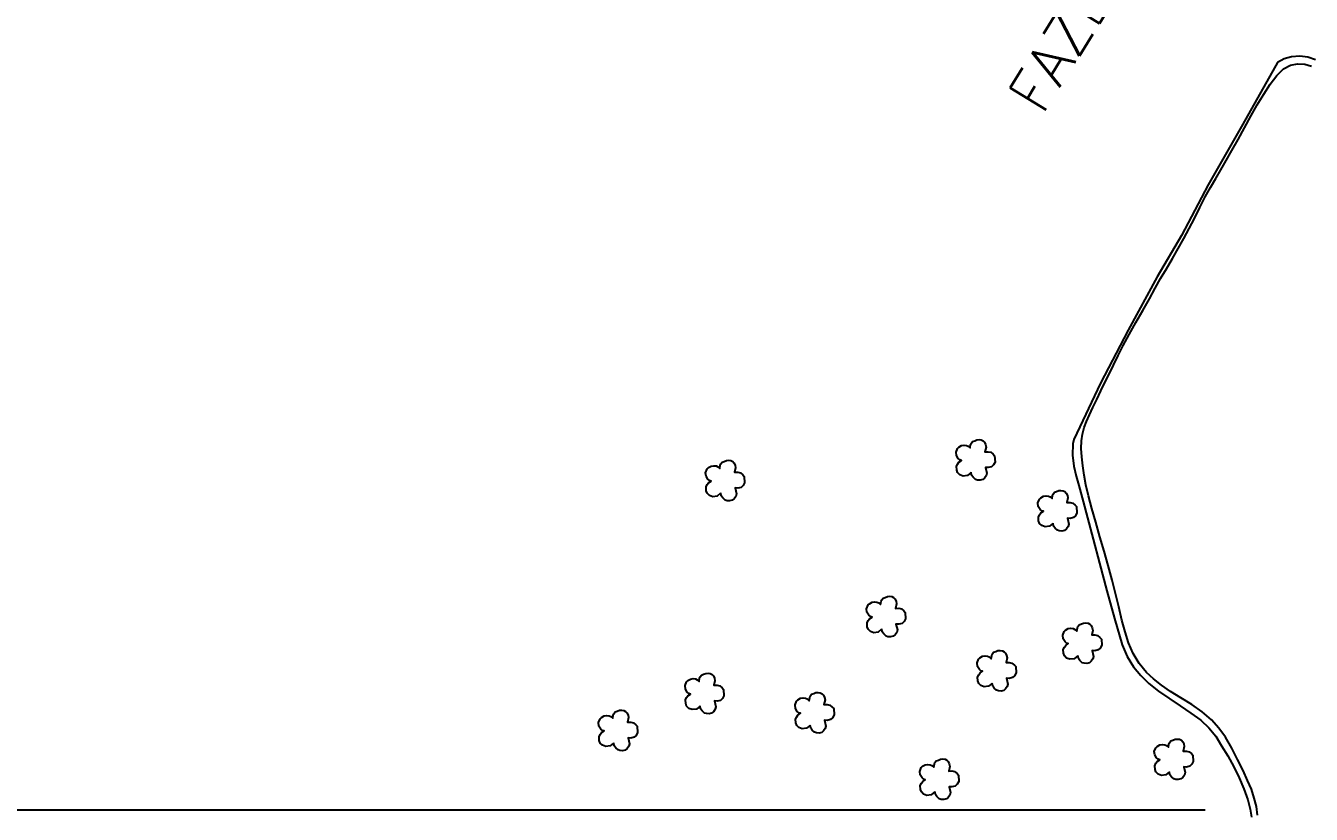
# Model space of a CAD drawing. Extents: x 726621 to 729771, y 7813734 to 7818189.
# Drawn here: x 727213 to 727805, y 7815598 to 7815961 of the extents above; entities that cross this region are included whole.
import ezdxf

# ---------------------------------------------------------------- set-up
doc = ezdxf.new("R2010")
doc.units = 0
doc.header["$MEASUREMENT"] = 0
doc.linetypes.add('CONTINUO', pattern=[0])
for name, color, linetype in [('01140001344', 1, 'Continuous'), ('01140001344013', 5, 'Continuous'), ('_SIMBOLO ARVORE', 118, 'Continuous'), ('TEXTO CONFRONTANTES', 7, 'Continuous')]:
    doc.layers.add(name, color=color, linetype=linetype)
doc.styles.add('Simplex', font='simplex.shx')

msp = doc.modelspace()

# ---------------------------------------------------------------- linework, layer by layer
at = {"color": 8}
msp.add_line((726771.21, 7815600), (727756.36, 7815600), dxfattribs=at)
at = {"layer": '01140001344'}
msp.add_lwpolyline([(727807.15, 7815945.72), (727803.65, 7815946.85), (727799.9, 7815947.34), (727796.13, 7815947.08), (727792.64, 7815946.08), (727789.64, 7815944.49), (727773.7, 7815916.08), (727757.66, 7815888.05), (727745.46, 7815864.65), (727734.19, 7815845.68), (727720.8, 7815821.09), (727708.13, 7815796.62), (727695.86, 7815770.73), (727695.45, 7815768.71), (727695.28, 7815763.45), (727695.91, 7815758.36), (727696.97, 7815753.78), (727698.1, 7815749.56), (727700.12, 7815742.17), (727702.2, 7815734.65), (727704.83, 7815724.7), (727707.69, 7815713.65), (727711.05, 7815700.94), (727714.51, 7815688.15), (727718.1, 7815676), (727720.39, 7815670.66), (727723.31, 7815665.95), (727726.68, 7815661.87), (727730.43, 7815658.18), (727734.89, 7815654.75), (727744.82, 7815647.96), (727749.77, 7815644.61), (727754.31, 7815641.34), (727758.04, 7815637.89), (727761.18, 7815633.98), (727763.92, 7815629.59), (727766.78, 7815624.86), (727769.54, 7815619.92), (727771.95, 7815614.77), (727774.18, 7815609.64), (727775.95, 7815604.57), (727777.11, 7815600.26), (727777.63, 7815596.62)], dxfattribs=at)
at = {"layer": '01140001344013'}
msp.add_lwpolyline([(727780.46, 7815597.53), (727779.97, 7815601.51), (727778.96, 7815605.33), (727777.59, 7815609.51), (727775.89, 7815613.56), (727773.79, 7815618.18), (727771.23, 7815623.25), (727768.61, 7815628.51), (727765.76, 7815633.45), (727762.65, 7815637.7), (727759.18, 7815641.53), (727754.91, 7815645.24), (727750.14, 7815648.65), (727745.14, 7815651.7), (727740.43, 7815654.63), (727736.25, 7815657.51), (727732.59, 7815660.37), (727729.29, 7815663.29), (727726.01, 7815667.43), (727723.2, 7815672.12), (727721.07, 7815676.98), (727719.45, 7815682.09), (727718.02, 7815687.5), (727716.62, 7815693.59), (727715.07, 7815699.74), (727713.43, 7815705.88), (727711.71, 7815712.62), (727709.82, 7815719.29), (727707.83, 7815725.89), (727706.02, 7815732.62), (727704.19, 7815738.9), (727702.62, 7815744.73), (727701.4, 7815749.8), (727700.55, 7815754.24), (727699.95, 7815758.5), (727699.51, 7815762.67), (727699.28, 7815766.59), (727699.36, 7815770.07), (727699.8, 7815773.17), (727700.62, 7815776.17), (727701.67, 7815779.01), (727703.03, 7815782.04), (727704.63, 7815785.5), (727706.38, 7815789.2), (727708.23, 7815793.06), (727710.13, 7815796.92), (727712.07, 7815800.85), (727714.14, 7815804.98), (727716.31, 7815809.39), (727718.64, 7815814.07), (727721.39, 7815819.14), (727724.39, 7815824.55), (727727.62, 7815830.08), (727730.66, 7815835.51), (727733.29, 7815840.44), (727735.8, 7815844.86), (727738.49, 7815849.41), (727741.26, 7815854.11), (727743.9, 7815858.75), (727746.45, 7815863.33), (727748.93, 7815867.88), (727751.4, 7815872.54), (727753.83, 7815877.55), (727756.33, 7815882.47), (727758.84, 7815886.85), (727761.22, 7815890.91), (727763.6, 7815894.96), (727765.94, 7815899.25), (727768.6, 7815903.89), (727771.48, 7815909.02), (727774.42, 7815914.33), (727777.34, 7815919.76), (727780.23, 7815924.99), (727783.28, 7815929.87), (727786.27, 7815934.51), (727789.34, 7815938.52), (727792.45, 7815941.48), (727795.64, 7815943.21), (727798.8, 7815943.86), (727802.18, 7815943.67), (727805.35, 7815942.77)], dxfattribs=at)
at = {"layer": '_SIMBOLO ARVORE', "linetype": 'CONTINUO'}
for points in [[(727648.53, 7815755.45, 0), (727646.91, 7815754.09, 0), (727644.86, 7815753.85, 0), (727643.39, 7815754.42, 0), (727642.35, 7815755.44, 0), (727641.92, 7815756.61, 0), (727641.81, 7815758.34, 0), (727642.37, 7815759.43, 0), (727642.96, 7815760.24, 0), (727644.14, 7815761.04, 0), (727643.39, 7815761.28, 0), (727642.65, 7815761.89, 0), (727641.77, 7815763.27, 0), (727641.62, 7815764.91, 0), (727642.25, 7815766.61, 0), (727642.91, 7815767.22, 0), (727644.12, 7815767.96, 0), (727645.38, 7815768.13, 0), (727646.4, 7815767.99, 0), (727647.2, 7815767.62, 0), (727648.08, 7815766.83, 0), (727648.34, 7815768.33, 0), (727648.56, 7815768.93, 0), (727649.22, 7815769.76, 0), (727650.2, 7815770.12, 0), (727651.15, 7815770.54, 0), (727652.22, 7815770.64, 0), (727653.23, 7815770.49, 0), (727654.06, 7815770.06, 0), (727654.67, 7815769.4, 0), (727655.2, 7815768.34, 0), (727655.41, 7815767.16, 0), (727654.93, 7815765.07, 0), (727656.4, 7815765.09, 0), (727657.61, 7815764.8, 0), (727658.76, 7815763.89, 0), (727659.39, 7815763.16, 0), (727659.56, 7815760.28, 0), (727658.86, 7815758.98, 0), (727657.92, 7815758.12, 0), (727656.44, 7815757.73, 0), (727655.14, 7815757.84, 0), (727655.83, 7815755.15, 0), (727655.51, 7815754, 0), (727654.73, 7815752.9, 0), (727653.88, 7815752.22, 0), (727652.66, 7815751.92, 0), (727651.45, 7815751.99, 0), (727650.54, 7815752.25, 0), (727649.5, 7815753.27, 0), (727648.8, 7815754.19, 0), (727648.58, 7815755.59, 0)], [(727533.22, 7815745.95, 0), (727531.6, 7815744.59, 0), (727529.55, 7815744.35, 0), (727528.08, 7815744.92, 0), (727527.04, 7815745.94, 0), (727526.62, 7815747.11, 0), (727526.5, 7815748.84, 0), (727527.06, 7815749.93, 0), (727527.65, 7815750.74, 0), (727528.83, 7815751.54, 0), (727528.08, 7815751.78, 0), (727527.34, 7815752.39, 0), (727526.47, 7815753.77, 0), (727526.31, 7815755.41, 0), (727526.94, 7815757.11, 0), (727527.6, 7815757.73, 0), (727528.81, 7815758.46, 0), (727530.07, 7815758.63, 0), (727531.09, 7815758.49, 0), (727531.89, 7815758.12, 0), (727532.77, 7815757.33, 0), (727533.03, 7815758.83, 0), (727533.25, 7815759.43, 0), (727533.91, 7815760.26, 0), (727534.89, 7815760.62, 0), (727535.84, 7815761.04, 0), (727536.91, 7815761.14, 0), (727537.92, 7815761, 0), (727538.75, 7815760.56, 0), (727539.36, 7815759.9, 0), (727539.9, 7815758.84, 0), (727540.11, 7815757.67, 0), (727539.62, 7815755.57, 0), (727541.09, 7815755.59, 0), (727542.3, 7815755.3, 0), (727543.45, 7815754.39, 0), (727544.08, 7815753.67, 0), (727544.26, 7815750.78, 0), (727543.55, 7815749.49, 0), (727542.61, 7815748.63, 0), (727541.13, 7815748.23, 0), (727539.83, 7815748.35, 0), (727540.52, 7815745.65, 0), (727540.21, 7815744.5, 0), (727539.43, 7815743.4, 0), (727538.57, 7815742.72, 0), (727537.35, 7815742.42, 0), (727536.14, 7815742.49, 0), (727535.23, 7815742.75, 0), (727534.19, 7815743.77, 0), (727533.49, 7815744.69, 0), (727533.27, 7815746.09, 0)], [(727686.25, 7815732.05, 0), (727684.63, 7815730.7, 0), (727682.58, 7815730.46, 0), (727681.11, 7815731.03, 0), (727680.07, 7815732.05, 0), (727679.65, 7815733.22, 0), (727679.53, 7815734.95, 0), (727680.09, 7815736.04, 0), (727680.68, 7815736.84, 0), (727681.86, 7815737.65, 0), (727681.11, 7815737.89, 0), (727680.37, 7815738.5, 0), (727679.5, 7815739.88, 0), (727679.34, 7815741.51, 0), (727679.97, 7815743.22, 0), (727680.63, 7815743.83, 0), (727681.84, 7815744.57, 0), (727683.1, 7815744.74, 0), (727684.12, 7815744.59, 0), (727684.92, 7815744.22, 0), (727685.8, 7815743.44, 0), (727686.06, 7815744.94, 0), (727686.28, 7815745.54, 0), (727686.94, 7815746.37, 0), (727687.92, 7815746.72, 0), (727688.87, 7815747.15, 0), (727689.94, 7815747.25, 0), (727690.95, 7815747.1, 0), (727691.78, 7815746.67, 0), (727692.39, 7815746.01, 0), (727692.93, 7815744.95, 0), (727693.14, 7815743.77, 0), (727692.65, 7815741.67, 0), (727694.12, 7815741.7, 0), (727695.33, 7815741.4, 0), (727696.48, 7815740.5, 0), (727697.11, 7815739.77, 0), (727697.29, 7815736.88, 0), (727696.58, 7815735.59, 0), (727695.64, 7815734.73, 0), (727694.16, 7815734.34, 0), (727692.86, 7815734.45, 0), (727693.55, 7815731.75, 0), (727693.24, 7815730.61, 0), (727692.46, 7815729.51, 0), (727691.6, 7815728.83, 0), (727690.38, 7815728.53, 0), (727689.17, 7815728.6, 0), (727688.26, 7815728.86, 0), (727687.22, 7815729.88, 0), (727686.52, 7815730.8, 0), (727686.3, 7815732.19, 0)], [(727607.35, 7815683.27, 0), (727605.73, 7815681.91, 0), (727603.68, 7815681.67, 0), (727602.21, 7815682.24, 0), (727601.17, 7815683.26, 0), (727600.74, 7815684.43, 0), (727600.63, 7815686.16, 0), (727601.19, 7815687.25, 0), (727601.78, 7815688.06, 0), (727602.96, 7815688.86, 0), (727602.21, 7815689.1, 0), (727601.47, 7815689.71, 0), (727600.59, 7815691.09, 0), (727600.43, 7815692.73, 0), (727601.07, 7815694.43, 0), (727601.73, 7815695.04, 0), (727602.93, 7815695.78, 0), (727604.2, 7815695.95, 0), (727605.21, 7815695.81, 0), (727606.02, 7815695.44, 0), (727606.89, 7815694.65, 0), (727607.16, 7815696.15, 0), (727607.38, 7815696.75, 0), (727608.04, 7815697.58, 0), (727609.01, 7815697.94, 0), (727609.97, 7815698.36, 0), (727611.04, 7815698.46, 0), (727612.05, 7815698.31, 0), (727612.88, 7815697.88, 0), (727613.49, 7815697.22, 0), (727614.02, 7815696.16, 0), (727614.23, 7815694.98, 0), (727613.75, 7815692.89, 0), (727615.22, 7815692.91, 0), (727616.43, 7815692.62, 0), (727617.58, 7815691.71, 0), (727618.21, 7815690.98, 0), (727618.38, 7815688.1, 0), (727617.67, 7815686.8, 0), (727616.73, 7815685.94, 0), (727615.25, 7815685.55, 0), (727613.96, 7815685.66, 0), (727614.65, 7815682.97, 0), (727614.33, 7815681.82, 0), (727613.55, 7815680.72, 0), (727612.7, 7815680.04, 0), (727611.48, 7815679.74, 0), (727610.27, 7815679.81, 0), (727609.36, 7815680.07, 0), (727608.32, 7815681.09, 0), (727607.61, 7815682.01, 0), (727607.4, 7815683.4, 0)], [(727697.68, 7815671.02, 0), (727696.06, 7815669.67, 0), (727694, 7815669.43, 0), (727692.54, 7815670, 0), (727691.5, 7815671.02, 0), (727691.07, 7815672.19, 0), (727690.96, 7815673.92, 0), (727691.52, 7815675.01, 0), (727692.11, 7815675.81, 0), (727693.29, 7815676.62, 0), (727692.54, 7815676.86, 0), (727691.79, 7815677.47, 0), (727690.92, 7815678.85, 0), (727690.76, 7815680.48, 0), (727691.39, 7815682.19, 0), (727692.06, 7815682.8, 0), (727693.26, 7815683.54, 0), (727694.53, 7815683.71, 0), (727695.54, 7815683.56, 0), (727696.34, 7815683.19, 0), (727697.22, 7815682.41, 0), (727697.49, 7815683.91, 0), (727697.71, 7815684.51, 0), (727698.37, 7815685.34, 0), (727699.34, 7815685.69, 0), (727700.29, 7815686.12, 0), (727701.37, 7815686.22, 0), (727702.38, 7815686.07, 0), (727703.2, 7815685.64, 0), (727703.82, 7815684.98, 0), (727704.35, 7815683.92, 0), (727704.56, 7815682.74, 0), (727704.07, 7815680.64, 0), (727705.54, 7815680.67, 0), (727706.76, 7815680.38, 0), (727707.9, 7815679.47, 0), (727708.54, 7815678.74, 0), (727708.71, 7815675.85, 0), (727708, 7815674.56, 0), (727707.06, 7815673.7, 0), (727705.58, 7815673.31, 0), (727704.29, 7815673.42, 0), (727704.98, 7815670.72, 0), (727704.66, 7815669.58, 0), (727703.88, 7815668.48, 0), (727703.02, 7815667.8, 0), (727701.8, 7815667.5, 0), (727700.6, 7815667.57, 0), (727699.69, 7815667.83, 0), (727698.65, 7815668.85, 0), (727697.94, 7815669.77, 0), (727697.73, 7815671.16, 0)], [(727658.23, 7815658.31, 0), (727656.61, 7815656.95, 0), (727654.56, 7815656.71, 0), (727653.09, 7815657.28, 0), (727652.05, 7815658.3, 0), (727651.62, 7815659.47, 0), (727651.51, 7815661.2, 0), (727652.07, 7815662.29, 0), (727652.66, 7815663.1, 0), (727653.84, 7815663.9, 0), (727653.09, 7815664.14, 0), (727652.35, 7815664.75, 0), (727651.47, 7815666.13, 0), (727651.32, 7815667.77, 0), (727651.95, 7815669.47, 0), (727652.61, 7815670.09, 0), (727653.82, 7815670.82, 0), (727655.08, 7815670.99, 0), (727656.1, 7815670.85, 0), (727656.9, 7815670.48, 0), (727657.77, 7815669.69, 0), (727658.04, 7815671.19, 0), (727658.26, 7815671.79, 0), (727658.92, 7815672.62, 0), (727659.89, 7815672.98, 0), (727660.85, 7815673.4, 0), (727661.92, 7815673.5, 0), (727662.93, 7815673.36, 0), (727663.76, 7815672.92, 0), (727664.37, 7815672.26, 0), (727664.9, 7815671.2, 0), (727665.11, 7815670.03, 0), (727664.63, 7815667.93, 0), (727666.1, 7815667.95, 0), (727667.31, 7815667.66, 0), (727668.46, 7815666.75, 0), (727669.09, 7815666.03, 0), (727669.26, 7815663.14, 0), (727668.56, 7815661.85, 0), (727667.62, 7815660.99, 0), (727666.14, 7815660.59, 0), (727664.84, 7815660.7, 0), (727665.53, 7815658.01, 0), (727665.21, 7815656.86, 0), (727664.43, 7815655.76, 0), (727663.58, 7815655.08, 0), (727662.36, 7815654.78, 0), (727661.15, 7815654.85, 0), (727660.24, 7815655.11, 0), (727659.2, 7815656.13, 0), (727658.5, 7815657.05, 0), (727658.28, 7815658.45, 0)], [(727523.72, 7815647.81, 0), (727522.1, 7815646.45, 0), (727520.04, 7815646.21, 0), (727518.58, 7815646.78, 0), (727517.54, 7815647.8, 0), (727517.11, 7815648.97, 0), (727517, 7815650.7, 0), (727517.56, 7815651.79, 0), (727518.15, 7815652.6, 0), (727519.33, 7815653.4, 0), (727518.58, 7815653.64, 0), (727517.84, 7815654.25, 0), (727516.96, 7815655.63, 0), (727516.8, 7815657.27, 0), (727517.43, 7815658.97, 0), (727518.1, 7815659.59, 0), (727519.3, 7815660.32, 0), (727520.57, 7815660.49, 0), (727521.58, 7815660.35, 0), (727522.38, 7815659.98, 0), (727523.26, 7815659.19, 0), (727523.53, 7815660.69, 0), (727523.75, 7815661.29, 0), (727524.41, 7815662.12, 0), (727525.38, 7815662.48, 0), (727526.34, 7815662.9, 0), (727527.41, 7815663, 0), (727528.42, 7815662.86, 0), (727529.25, 7815662.42, 0), (727529.86, 7815661.76, 0), (727530.39, 7815660.7, 0), (727530.6, 7815659.53, 0), (727530.12, 7815657.43, 0), (727531.58, 7815657.45, 0), (727532.8, 7815657.16, 0), (727533.94, 7815656.25, 0), (727534.58, 7815655.53, 0), (727534.75, 7815652.64, 0), (727534.04, 7815651.35, 0), (727533.1, 7815650.49, 0), (727531.62, 7815650.09, 0), (727530.33, 7815650.21, 0), (727531.02, 7815647.51, 0), (727530.7, 7815646.36, 0), (727529.92, 7815645.26, 0), (727529.06, 7815644.58, 0), (727527.85, 7815644.28, 0), (727526.64, 7815644.35, 0), (727525.73, 7815644.61, 0), (727524.69, 7815645.63, 0), (727523.98, 7815646.55, 0), (727523.77, 7815647.95, 0)], [(727574.4, 7815638.94, 0), (727572.79, 7815637.59, 0), (727570.73, 7815637.35, 0), (727569.27, 7815637.92, 0), (727568.23, 7815638.94, 0), (727567.8, 7815640.11, 0), (727567.68, 7815641.84, 0), (727568.24, 7815642.93, 0), (727568.83, 7815643.73, 0), (727570.02, 7815644.54, 0), (727569.26, 7815644.78, 0), (727568.52, 7815645.39, 0), (727567.65, 7815646.77, 0), (727567.49, 7815648.4, 0), (727568.12, 7815650.11, 0), (727568.78, 7815650.72, 0), (727569.99, 7815651.46, 0), (727571.26, 7815651.63, 0), (727572.27, 7815651.48, 0), (727573.07, 7815651.11, 0), (727573.95, 7815650.33, 0), (727574.21, 7815651.83, 0), (727574.44, 7815652.43, 0), (727575.09, 7815653.26, 0), (727576.07, 7815653.61, 0), (727577.02, 7815654.04, 0), (727578.09, 7815654.14, 0), (727579.11, 7815653.99, 0), (727579.93, 7815653.56, 0), (727580.54, 7815652.9, 0), (727581.08, 7815651.84, 0), (727581.29, 7815650.66, 0), (727580.8, 7815648.56, 0), (727582.27, 7815648.59, 0), (727583.48, 7815648.3, 0), (727584.63, 7815647.39, 0), (727585.27, 7815646.66, 0), (727585.44, 7815643.77, 0), (727584.73, 7815642.48, 0), (727583.79, 7815641.62, 0), (727582.31, 7815641.23, 0), (727581.01, 7815641.34, 0), (727581.7, 7815638.64, 0), (727581.39, 7815637.5, 0), (727580.61, 7815636.4, 0), (727579.75, 7815635.72, 0), (727578.53, 7815635.42, 0), (727577.32, 7815635.49, 0), (727576.41, 7815635.75, 0), (727575.38, 7815636.77, 0), (727574.67, 7815637.69, 0), (727574.45, 7815639.08, 0)], [(727483.94, 7815630.81, 0), (727482.33, 7815629.45, 0), (727480.27, 7815629.22, 0), (727478.81, 7815629.79, 0), (727477.77, 7815630.81, 0), (727477.34, 7815631.98, 0), (727477.22, 7815633.7, 0), (727477.78, 7815634.79, 0), (727478.37, 7815635.6, 0), (727479.56, 7815636.4, 0), (727478.8, 7815636.64, 0), (727478.06, 7815637.26, 0), (727477.19, 7815638.63, 0), (727477.03, 7815640.27, 0), (727477.66, 7815641.98, 0), (727478.32, 7815642.59, 0), (727479.53, 7815643.33, 0), (727480.8, 7815643.5, 0), (727481.81, 7815643.35, 0), (727482.61, 7815642.98, 0), (727483.49, 7815642.2, 0), (727483.75, 7815643.69, 0), (727483.98, 7815644.29, 0), (727484.63, 7815645.12, 0), (727485.61, 7815645.48, 0), (727486.56, 7815645.9, 0), (727487.64, 7815646, 0), (727488.65, 7815645.86, 0), (727489.47, 7815645.42, 0), (727490.08, 7815644.76, 0), (727490.62, 7815643.7, 0), (727490.83, 7815642.53, 0), (727490.34, 7815640.43, 0), (727491.81, 7815640.45, 0), (727493.03, 7815640.16, 0), (727494.17, 7815639.25, 0), (727494.81, 7815638.53, 0), (727494.98, 7815635.64, 0), (727494.27, 7815634.35, 0), (727493.33, 7815633.49, 0), (727491.85, 7815633.09, 0), (727490.55, 7815633.21, 0), (727491.25, 7815630.51, 0), (727490.93, 7815629.36, 0), (727490.15, 7815628.27, 0), (727489.29, 7815627.58, 0), (727488.07, 7815627.28, 0), (727486.86, 7815627.36, 0), (727485.96, 7815627.61, 0), (727484.92, 7815628.63, 0), (727484.21, 7815629.55, 0), (727483.99, 7815630.95, 0)], [(727739.83, 7815617.48, 0), (727738.22, 7815616.12, 0), (727736.16, 7815615.88, 0), (727734.7, 7815616.45, 0), (727733.66, 7815617.47, 0), (727733.23, 7815618.64, 0), (727733.11, 7815620.37, 0), (727733.67, 7815621.46, 0), (727734.26, 7815622.27, 0), (727735.45, 7815623.07, 0), (727734.69, 7815623.31, 0), (727733.95, 7815623.92, 0), (727733.08, 7815625.3, 0), (727732.92, 7815626.94, 0), (727733.55, 7815628.64, 0), (727734.21, 7815629.25, 0), (727735.42, 7815629.99, 0), (727736.69, 7815630.16, 0), (727737.7, 7815630.02, 0), (727738.5, 7815629.65, 0), (727739.38, 7815628.86, 0), (727739.64, 7815630.36, 0), (727739.87, 7815630.96, 0), (727740.52, 7815631.79, 0), (727741.5, 7815632.15, 0), (727742.45, 7815632.57, 0), (727743.52, 7815632.67, 0), (727744.54, 7815632.52, 0), (727745.36, 7815632.09, 0), (727745.97, 7815631.43, 0), (727746.51, 7815630.37, 0), (727746.72, 7815629.19, 0), (727746.23, 7815627.1, 0), (727747.7, 7815627.12, 0), (727748.92, 7815626.83, 0), (727750.06, 7815625.92, 0), (727750.7, 7815625.19, 0), (727750.87, 7815622.31, 0), (727750.16, 7815621.01, 0), (727749.22, 7815620.15, 0), (727747.74, 7815619.76, 0), (727746.44, 7815619.87, 0), (727747.14, 7815617.18, 0), (727746.82, 7815616.03, 0), (727746.04, 7815614.93, 0), (727745.18, 7815614.25, 0), (727743.96, 7815613.95, 0), (727742.75, 7815614.02, 0), (727741.85, 7815614.28, 0), (727740.81, 7815615.3, 0), (727740.1, 7815616.22, 0), (727739.88, 7815617.61, 0)], [(727631.83, 7815608.3, 0), (727630.21, 7815606.95, 0), (727628.16, 7815606.71, 0), (727626.69, 7815607.28, 0), (727625.66, 7815608.3, 0), (727625.23, 7815609.47, 0), (727625.11, 7815611.2, 0), (727625.67, 7815612.29, 0), (727626.26, 7815613.09, 0), (727627.44, 7815613.9, 0), (727626.69, 7815614.14, 0), (727625.95, 7815614.75, 0), (727625.08, 7815616.12, 0), (727624.92, 7815617.76, 0), (727625.55, 7815619.47, 0), (727626.21, 7815620.08, 0), (727627.42, 7815620.82, 0), (727628.68, 7815620.99, 0), (727629.7, 7815620.84, 0), (727630.5, 7815620.47, 0), (727631.38, 7815619.69, 0), (727631.64, 7815621.19, 0), (727631.86, 7815621.79, 0), (727632.52, 7815622.62, 0), (727633.5, 7815622.97, 0), (727634.45, 7815623.4, 0), (727635.52, 7815623.49, 0), (727636.54, 7815623.35, 0), (727637.36, 7815622.91, 0), (727637.97, 7815622.25, 0), (727638.51, 7815621.2, 0), (727638.72, 7815620.02, 0), (727638.23, 7815617.92, 0), (727639.7, 7815617.95, 0), (727640.91, 7815617.65, 0), (727642.06, 7815616.75, 0), (727642.69, 7815616.02, 0), (727642.87, 7815613.13, 0), (727642.16, 7815611.84, 0), (727641.22, 7815610.98, 0), (727639.74, 7815610.59, 0), (727638.44, 7815610.7, 0), (727639.13, 7815608, 0), (727638.82, 7815606.85, 0), (727638.04, 7815605.76, 0), (727637.18, 7815605.07, 0), (727635.96, 7815604.77, 0), (727634.75, 7815604.85, 0), (727633.84, 7815605.11, 0), (727632.8, 7815606.13, 0), (727632.1, 7815607.05, 0), (727631.88, 7815608.44, 0)]]:
    msp.add_polyline3d(points, dxfattribs=at)

# ---------------------------------------------------------------- texts
at = {"layer": 'TEXTO CONFRONTANTES', "linetype": 'Continuous', "style": 'Simplex'}
msp.add_text('FAZENDA MATINHA', height=19.5, rotation=58.4633, dxfattribs=at).set_placement((727681.42, 7815919.71, -639.64))

doc.saveas('drawing.dxf')
